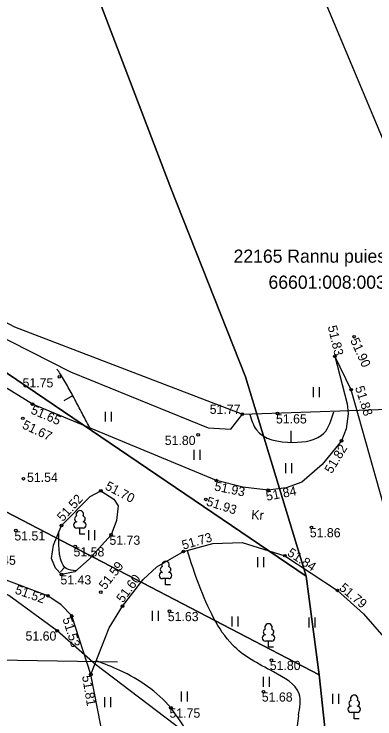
# Model space of a CAD drawing. Extents: x 629325 to 630628, y 6456695 to 6457706.
# Drawn here: x 630056.6 to 630084, y 6457284.4 to 6457338 of the extents above; entities that cross this region are included whole.
import ezdxf

# ---------------------------------------------------------------- set-up
doc = ezdxf.new("R2010")
doc.units = 0
for name, color, linetype in [('AED', 7, 'Continuous'), ('DTRASS', 7, 'Continuous'), ('HALJASTUS', 7, 'Continuous'), ('HORISONTAAL-EH2000', 7, 'Continuous'), ('KORGUS-EH2000', 7, 'Continuous'), ('MOOTPIIR', 7, 'Continuous'), ('MPKAABEL', 7, 'Continuous'), ('PIIR', 7, 'Continuous'), ('PUU', 7, 'Continuous'), ('TEE', 7, 'Continuous')]:
    doc.layers.add(name, color=color, linetype=linetype)

msp = doc.modelspace()

# ---------------------------------------------------------------- linework, layer by layer
at = {"layer": 'AED'}
msp.add_lwpolyline([(630045.665, 6457319.194), (630051.727, 6457315.443), (630060.883, 6457310.815), (630071.365, 6457306.545), (630073.067, 6457306.433), (630073.953, 6457307.579)], dxfattribs=at)
at = {"layer": 'DTRASS'}
msp.add_line((630064.468, 6457288.706), (629924.51, 6457291.22), dxfattribs=at)
at = {"layer": 'HALJASTUS'}
for p, q in [((630079.333, 6457309.631), (630079.333, 6457308.871)), ((630079.793, 6457309.631), (630079.793, 6457308.871)), ((630063.526, 6457307.776), (630063.526, 6457307.016)), ((630063.986, 6457307.776), (630063.986, 6457307.016)), ((630070.25, 6457304.88), (630070.25, 6457304.12)), ((630070.71, 6457304.88), (630070.71, 6457304.12)), ((630077.23, 6457303.858), (630077.23, 6457303.098)), ((630077.69, 6457303.858), (630077.69, 6457303.098)), ((630062.25, 6457298.748), (630062.25, 6457297.988)), ((630062.71, 6457298.748), (630062.71, 6457297.988)), ((630075.102, 6457296.703), (630075.102, 6457295.943)), ((630075.562, 6457296.703), (630075.562, 6457295.943)), ((630067.101, 6457292.615), (630067.101, 6457291.855)), ((630067.561, 6457292.615), (630067.561, 6457291.855)), ((630073.144, 6457292.189), (630073.144, 6457291.429)), ((630073.604, 6457292.189), (630073.604, 6457291.429)), ((630079.017, 6457292.104), (630079.017, 6457291.344)), ((630079.477, 6457292.104), (630079.477, 6457291.344)), ((630075.528, 6457287.59), (630075.528, 6457286.83)), ((630075.988, 6457287.59), (630075.988, 6457286.83)), ((630069.302, 6457286.474), (630069.302, 6457285.714)), ((630069.762, 6457286.474), (630069.762, 6457285.714)), ((630063.467, 6457286.051), (630063.467, 6457285.291)), ((630063.927, 6457286.051), (630063.927, 6457285.291)), ((630080.805, 6457286.313), (630080.805, 6457285.553)), ((630081.265, 6457286.313), (630081.265, 6457285.553))]:
    msp.add_line(p, q, dxfattribs=at)
at = {"layer": 'HORISONTAAL-EH2000'}
for p, q in [((630061.037, 6457308.991), (630060.382, 6457308.588)), ((630077.657, 6457305.463), (630077.657, 6457306.32)), ((630060.402, 6457295.902), (630060.119, 6457295.581))]:
    msp.add_line(p, q, dxfattribs=at)
for points in [[(630062.38, 6457306.498), (630061.825, 6457307.539), (630061.277, 6457308.584), (630060.715, 6457309.619), (630060.42, 6457310.129), (630060.113, 6457310.631), (630059.86, 6457311.016)], [(630074.518, 6457307.556), (630075.021, 6457306.397), (630077.791, 6457305.44), (630080.158, 6457306.145), (630080.914, 6457307.758)], [(630061.331, 6457295.667), (630060.552, 6457295.843), (630060.174, 6457296.421), (630059.999, 6457297.704), (630059.999, 6457298.584)], [(630078.222, 6457284.656), (630078.272, 6457286.316), (630076.312, 6457287.976), (630073.195, 6457290.038), (630071.787, 6457292.05), (630069.776, 6457297.181)], [(630078.222, 6457284.656), (630077.994, 6457281.422), (630077.686, 6457279.189), (630076.608, 6457278.534), (630075.03, 6457279.343), (630072.721, 6457280.652), (630070.989, 6457281.884), (630068.507, 6457285.236), (630064.638, 6457288.084), (630062.829, 6457288.816)]]:
    msp.add_spline(points, degree=3, dxfattribs=at)
at = {"layer": 'KORGUS-EH2000'}
for centre in [(630082.45, 6457313.478), (630080.978, 6457311.988), (630080.985, 6457311.989), (630060.031, 6457310.421), (630082.235, 6457309.447), (630057.988, 6457308.347), (630057.251, 6457307.269), (630073.953, 6457307.579), (630076.633, 6457307.632), (630070.595, 6457306.013), (630081.496, 6457305.557), (630057.297, 6457302.675), (630071.985, 6457302.531), (630063.192, 6457301.746), (630075.91, 6457301.8), (630071.181, 6457301.104), (630056.733, 6457298.729), (630060.196, 6457299.115), (630079.203, 6457298.971), (630063.965, 6457298.401), (630061.234, 6457297.514), (630069.464, 6457297.138), (630077.178, 6457296.818), (630060.202, 6457295.384), (630063.18, 6457294.042), (630081.181, 6457294.177), (630059.162, 6457293.772), (630064.839, 6457292.979), (630060.974, 6457292.232), (630068.401, 6457292.592), (630059.861, 6457291.107), (630076.161, 6457288.869), (630062.423, 6457287.777), (630075.554, 6457286.469), (630068.507, 6457285.236)]:
    msp.add_circle(centre, 0.1, dxfattribs=at)
at = {"layer": 'MOOTPIIR'}
msp.add_lwpolyline([(629932.982, 6457357.776), (629940.693, 6457357.907), (629952.993, 6457356.745), (629960.972, 6457357.461), (629992.417, 6457343.496), (630024.554, 6457331.206), (630056.622, 6457314.24), (630073.953, 6457307.579), (630087.287, 6457308.033), (630093.47, 6457278.262), (630092.364, 6457234.145), (630090.288, 6457151.386), (630093.078, 6457141.444), (630084.554, 6457140.709), (630068.634, 6457156.543), (630058.32, 6457161.387), (630026.854, 6457167.178), (630009.508, 6457170.796), (630013.128, 6457197.63), (630012.806, 6457200.597), (630009.215, 6457202.305), (629903.938, 6457206.834), (629926.709, 6457300.196)], close=True, dxfattribs=at)
at = {"layer": 'MPKAABEL'}
msp.add_lwpolyline([(630077.862, 6457179.862), (630079.423, 6457190.445), (630080.878, 6457206.066), (630080.394, 6457217.219), (630078.991, 6457235.203), (630080.065, 6457249.095), (630081.962, 6457261.73), (630081.491, 6457270.946), (630078.271, 6457274.513), (630071.435, 6457281.974), (630062.794, 6457288.533), (630059.861, 6457291.107), (630056.195, 6457293.791), (630047.143, 6457298.361), (630038.55, 6457302.989), (630029.64, 6457308.367), (630022.485, 6457313.375), (630017.341, 6457317.061), (630007.858, 6457321.313), (630004.144, 6457323.251)], dxfattribs=at)
at = {"layer": 'PIIR'}
for points in [[(630098.96, 6457294.4), (630071.88, 6457358.95), (630042.44, 6457421.48), (630039.66, 6457425.61), (630031.89, 6457435.51), (630042.18, 6457445.48), (630047.31, 6457450.7), (630109.69, 6457426.93), (630103.38, 6457384.56), (630098.89, 6457355.37)], [(629869.58, 6457417.41), (630018.38, 6457390.25), (630019.78, 6457368.75), (630021.98, 6457333.81), (630078.82, 6457295.26), (630079.79, 6457287.74), (629960.04, 6457350.15), (629955.19, 6457357.57), (629946.72, 6457352.66), (629934.06, 6457356.26)], [(630074.2, 6457310.42), (630078.82, 6457295.26), (630021.98, 6457333.81), (630019.78, 6457368.75), (630018.38, 6457390.25), (630042.78, 6457385.32), (630060.83, 6457344.94), (630068.51, 6457324.78)], [(629934.06, 6457356.26), (629946.72, 6457352.66), (629951.43, 6457345.01), (629960.04, 6457350.15), (630079.79, 6457287.74), (630081.44, 6457272.41), (630079.27, 6457148.82), (630067.08, 6457162.13), (630063.63, 6457162.83), (630011.11, 6457172.09), (630017.18, 6457203.01), (630024.83, 6457245.28), (630012.17, 6457262.34), (629927.8, 6457300.56)]]:
    msp.add_lwpolyline(points, close=True, dxfattribs=at)
for points in [[(630080.16, 6457046.7), (630081.16, 6457108.58), (630081.7, 6457125.77), (630080.84, 6457128.91), (630077.28, 6457129.23), (630079.18, 6457138.75), (630079.25, 6457141.84), (630079.27, 6457148.82), (630081.44, 6457272.41), (630079.79, 6457287.74), (630078.82, 6457295.26), (630074.2, 6457310.42), (630068.51, 6457324.78), (630060.83, 6457344.94), (630042.78, 6457385.32), (630018.28, 6457430.84)], [(630039.66, 6457425.61), (630042.44, 6457421.48), (630071.85, 6457358.94), (630098.96, 6457294.4), (630097.47, 6457143.07), (630097.33, 6457140.61), (630095.32, 6457112.67), (630094.76, 6457097.5), (630095.99, 6457063.45)]]:
    msp.add_lwpolyline(points, dxfattribs=at)
at = {"layer": 'PUU'}
for p, q in [((630061.835, 6457298.922), (630061.355, 6457298.922)), ((630061.595, 6457298.447), (630061.595, 6457298.922)), ((630061.975, 6457298.447), (630061.595, 6457298.447)), ((630068.351, 6457295.074), (630067.871, 6457295.074)), ((630068.111, 6457294.599), (630068.111, 6457295.074)), ((630068.491, 6457294.599), (630068.111, 6457294.599)), ((630076.185, 6457290.32), (630075.705, 6457290.32)), ((630075.945, 6457289.845), (630075.945, 6457290.32)), ((630076.325, 6457289.845), (630075.945, 6457289.845)), ((630082.702, 6457284.891), (630082.222, 6457284.891)), ((630082.462, 6457284.416), (630082.462, 6457284.891)), ((630082.842, 6457284.416), (630082.462, 6457284.416))]:
    msp.add_line(p, q, dxfattribs=at)
for centre, radius, start, end in [((630061.425, 6457299.619), 0.233, 109.0217, 253.1415), ((630061.595, 6457299.967), 0.277, 332.5799, 207.4201), ((630061.765, 6457299.619), 0.233, 286.8508, 70.9859), ((630061.357, 6457299.159), 0.238, 90.0016, 269.3953), ((630061.832, 6457299.159), 0.238, 270.6047, 89.9984), ((630068.111, 6457296.119), 0.277, 332.5799, 207.4201), ((630067.873, 6457295.311), 0.238, 90.0016, 269.3953), ((630067.941, 6457295.771), 0.233, 109.0217, 253.1415), ((630068.281, 6457295.771), 0.233, 286.8508, 70.9859), ((630068.348, 6457295.311), 0.238, 270.6047, 89.9984), ((630075.775, 6457291.018), 0.233, 109.0217, 253.1415), ((630075.945, 6457291.365), 0.277, 332.5799, 207.4201), ((630076.115, 6457291.018), 0.233, 286.8508, 70.9859), ((630075.707, 6457290.558), 0.238, 90.0016, 269.3953), ((630076.182, 6457290.558), 0.238, 270.6047, 89.9984), ((630082.462, 6457285.936), 0.277, 332.5799, 207.4201), ((630082.224, 6457285.129), 0.238, 90.0016, 269.3953), ((630082.291, 6457285.589), 0.233, 109.0217, 253.1415), ((630082.632, 6457285.589), 0.233, 286.8508, 70.9859), ((630082.699, 6457285.129), 0.238, 270.6047, 89.9984)]:
    msp.add_arc(centre, radius, start, end, dxfattribs=at)
at = {"layer": 'TEE'}
for points in [[(630080.978, 6457311.988), (630081.93, 6457308.374), (630081.998, 6457307.609), (630081.854, 6457306.463), (630081.496, 6457305.557), (630080.019, 6457303.746), (630078.487, 6457302.415), (630077.28, 6457301.986), (630075.91, 6457301.8), (630073.987, 6457302.036), (630071.985, 6457302.531), (630057.988, 6457308.347), (630046.596, 6457315.384), (630033.368, 6457324.144)], [(630087.81, 6457280.216), (630086.878, 6457291.018), (630086.542, 6457293.41), (630085.799, 6457296.744), (630082.235, 6457309.447), (630080.978, 6457311.988)], [(630062.423, 6457287.777), (630063.819, 6457291.324), (630064.839, 6457292.979), (630066.397, 6457294.995), (630067.439, 6457295.975), (630069.464, 6457297.138), (630071.712, 6457297.736), (630073.927, 6457297.829), (630077.178, 6457296.818), (630081.181, 6457294.177), (630083.174, 6457292.404), (630084.889, 6457290.404), (630085.989, 6457288.028), (630087.526, 6457283.512)], [(630062.423, 6457287.777), (630060.974, 6457292.232), (630060.164, 6457293.075), (630059.162, 6457293.772), (630055.578, 6457295.112)], [(630066.711, 6457266.655), (630065.205, 6457274.01), (630063.691, 6457281.3), (630062.423, 6457287.777)]]:
    msp.add_lwpolyline(points, dxfattribs=at)
msp.add_lwpolyline([(630059.735, 6457295.875), (630059.439, 6457296.606), (630059.584, 6457297.61), (630060.196, 6457299.115), (630062.374, 6457301.332), (630063.192, 6457301.746), (630064.184, 6457301.106), (630064.504, 6457300.612), (630064.385, 6457299.496), (630063.965, 6457298.401), (630062.299, 6457296.554), (630061.212, 6457295.601), (630060.202, 6457295.384)], close=True, dxfattribs=at)

# ---------------------------------------------------------------- texts
at = {"layer": 'KORGUS-EH2000'}
for s, rotation, p in [('51.83', 283.4054, (630080.444, 6457314.25)), ('51.90', 294.3291, (630082.144, 6457313.205)), ('51.88', 287.5151, (630082.521, 6457309.614)), ('51.65', 336.7898, (630057.803, 6457307.658)), ('51.67', 334.6862, (630057.153, 6457306.536)), ('51.82', 58.6855, (630080.75, 6457303.014)), ('51.70', 332.3409, (630063.453, 6457301.899)), ('51.93', 348.1049, (630071.78, 6457301.791)), ('51.84', 10.8915, (630075.818, 6457300.986)), ('51.52', 47.4019, (630060.295, 6457299.368)), ('51.93', 342.1403, (630071.161, 6457300.66)), ('51.73', 16.1731, (630069.464, 6457297.268)), ('51.84', 326.7104, (630077.311, 6457296.879)), ('51.59', 52.0062, (630063.522, 6457294.182)), ('51.60', 53.4322, (630064.867, 6457293.186)), ('51.52', 340.3775, (630056.603, 6457293.955)), ('51.79', 320.0639, (630081.265, 6457294.269)), ('51.53', 287.6406, (630060.263, 6457292.011)), ('51.81', 279.4, (630061.759, 6457287.652))]:
    msp.add_text(s, height=0.7, rotation=rotation, dxfattribs=at).set_placement(p)
for s, p in [('51.75', (630057.234, 6457309.623)), ('51.77', (630071.469, 6457307.608)), ('51.65', (630076.512, 6457306.878)), ('51.80', (630068.05, 6457305.238)), ('51.54', (630057.572, 6457302.43)), ('51.86', (630079.082, 6457298.217)), ('51.51', (630056.612, 6457297.975)), ('51.73', (630063.844, 6457297.647)), ('51.58', (630061.113, 6457296.76)), ('51.45', (630054.38, 6457296.126)), ('51.43', (630060.114, 6457294.63)), ('51.63', (630068.28, 6457291.838)), ('51.60', (630057.462, 6457290.358)), ('51.80', (630076.04, 6457288.115)), ('51.68', (630075.433, 6457285.715)), ('51.75', (630068.409, 6457284.491))]:
    msp.add_text(s, height=0.7, dxfattribs=at).set_placement(p)
at = {"layer": 'PIIR'}
for s, p in [('22165 Rannu puiestee', (630073.286, 6457319.109)), ('66601:008:0032', (630075.942, 6457317.129))]:
    msp.add_text(s, height=1, dxfattribs=at).set_placement(p)
at = {"layer": 'TEE'}
msp.add_text('Kr', height=0.6997, rotation=355.7895, dxfattribs=at).set_placement((630074.613, 6457299.603))

doc.saveas('drawing.dxf')
